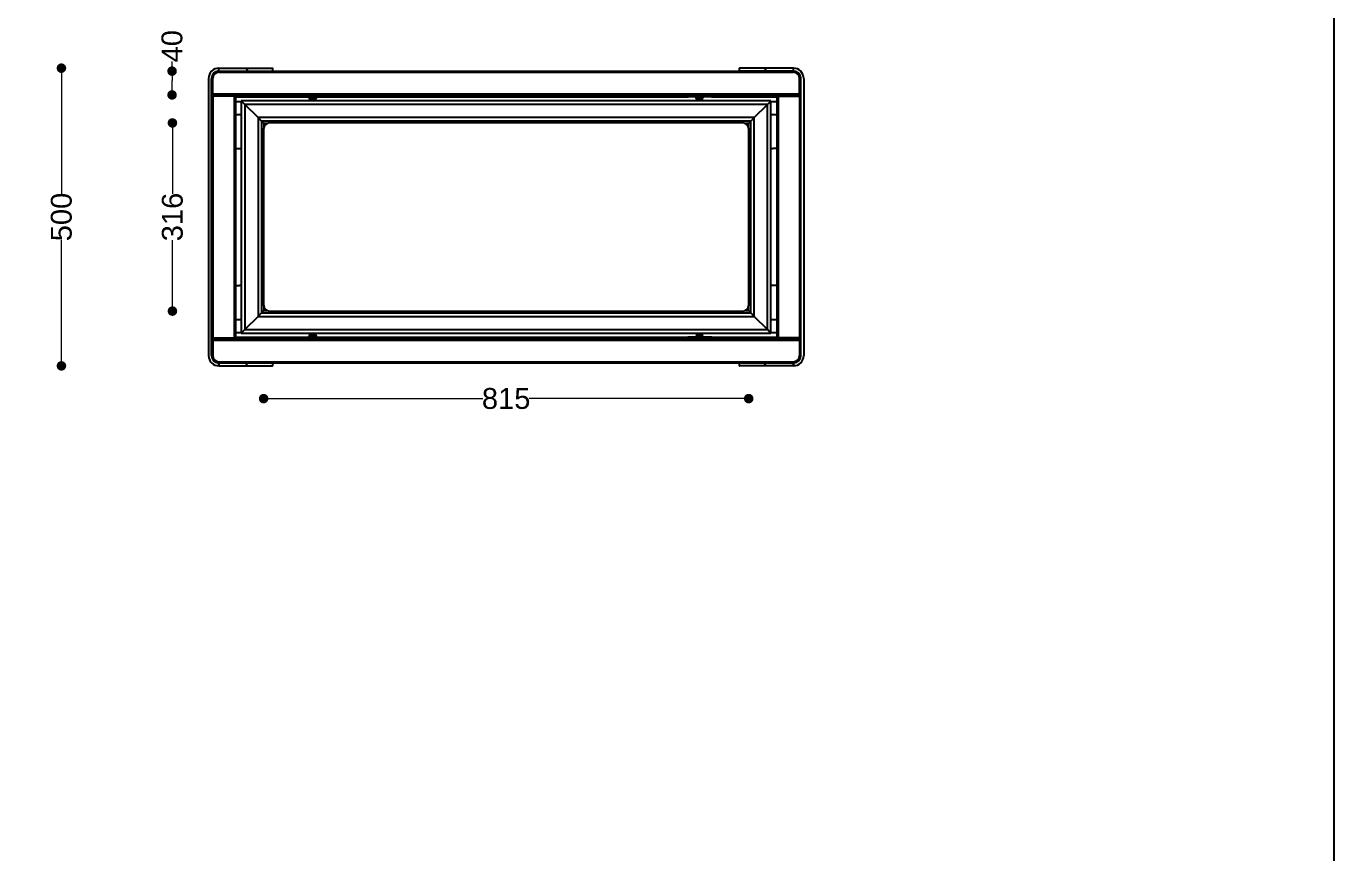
# Model space of a CAD drawing. Header units: millimetres. Extents: x 10366 to 13995, y 24552 to 29685.
# Drawn here: x 11798 to 13995, y 25941 to 27329 of the extents above; entities that cross this region are included whole.
import ezdxf

# ---------------------------------------------------------------- set-up
doc = ezdxf.new("R2010")
doc.units = ezdxf.units.MM
doc.header["$LTSCALE"] = 3
doc.layers.add('DomyÅ›lny', color=7, linetype='Continuous')
doc.styles.get("Standard").update_dxf_attribs({"font": 'arial.ttf'})
doc.dimstyles.new('MATEUSZ', dxfattribs={"dimtxt": 35, "dimasz": 16, "dimexe": 0.18, "dimexo": 0.0625, "dimgap": 0.09, "dimtad": 0, "dimdec": 0, "dimdsep": 46, "dimtxsty": 'Standard', "dimblk": 'DOT', "dimcen": 0.09, "dimse1": 1, "dimse2": 1, "dimadec": 0, "dimazin": 0, "dimtfac": 1, "dimtdec": 0, "dimtofl": 0, "dimtmove": 0, "dimatfit": 3, "dimfxl": 1, "dimtolj": 1, "dimtzin": 0, "dimlwd": 9, "dimlwe": 9, "dimarcsym": 0})

# ---------------------------------------------------------------- blocks, each defined once
blk = doc.blocks.new('_Dot')
at = {"color": 0, "linetype": 'ByBlock', "lineweight": -2}
blk.add_line((-0.5, 0), (-1, 0), dxfattribs=at)
at = {"color": 0, "linetype": 'ByBlock', "const_width": 0.5}
blk.add_lwpolyline([(-0.25, 0, 1), (0.25, 0, 1)], format="xyb", close=True, dxfattribs=at)
blk = doc.blocks.new('*D25')
at = {"color": 0, "lineweight": 9, "transparency": 16777216}
for p, q in [((11857.1, 27242.7), (11857.1, 27047.4)), ((11857.1, 26774.7), (11857.1, 26970))]:
    blk.add_line(p, q, dxfattribs=at)
at = {"layer": 'Defpoints', "color": 0, "transparency": 16777216}
for p in [(12212, 27258.7), (11857.1, 26758.7), (12212, 26758.7)]:
    blk.add_point(p, dxfattribs=at)
at = {"color": 0, "lineweight": 9, "transparency": 16777216, "xscale": 16, "yscale": 16, "zscale": 16}
for p, rotation in [((11857.1, 27258.7), 90), ((11857.1, 26758.7), 270)]:
    blk.add_blockref('_Dot', p, dxfattribs=dict(at, rotation=rotation))
at = {"color": 0, "transparency": 16777216, "insert": (11857.1, 27008.7), "char_height": 35, "attachment_point": 5, "rotation": 90}
blk.add_mtext('\\A1;500', dxfattribs=at)
blk = doc.blocks.new('*D26')
at = {"color": 0, "lineweight": 9, "transparency": 16777216}
for p, q in [((12043.6, 27150.7), (12043.6, 27047.4)), ((12043.6, 26866.7), (12043.6, 26970))]:
    blk.add_line(p, q, dxfattribs=at)
at = {"layer": 'Defpoints', "color": 0, "transparency": 16777216}
for p in [(12206.8, 27166.7), (12043.6, 26850.7), (12206.8, 26850.7)]:
    blk.add_point(p, dxfattribs=at)
at = {"color": 0, "lineweight": 9, "transparency": 16777216, "xscale": 16, "yscale": 16, "zscale": 16}
for p, rotation in [((12043.6, 27166.7), 90), ((12043.6, 26850.7), 270)]:
    blk.add_blockref('_Dot', p, dxfattribs=dict(at, rotation=rotation))
at = {"color": 0, "transparency": 16777216, "insert": (12043.6, 27008.7), "char_height": 35, "attachment_point": 5, "rotation": 90}
blk.add_mtext('\\A1;316', dxfattribs=at)
blk = doc.blocks.new('*D27')
at = {"color": 0, "lineweight": 9, "transparency": 16777216}
for p, q in [((12212.8, 26703.7), (12565.4, 26703.7)), ((12995.8, 26703.7), (12643.2, 26703.7))]:
    blk.add_line(p, q, dxfattribs=at)
at = {"layer": 'Defpoints', "color": 0, "transparency": 16777216}
for p in [(12196.8, 26860.7), (13011.8, 26860.7), (13011.8, 26703.7)]:
    blk.add_point(p, dxfattribs=at)
at = {"color": 0, "lineweight": 9, "transparency": 16777216, "xscale": 16, "yscale": 16, "zscale": 16, "rotation": 180}
blk.add_blockref('_Dot', (12196.8, 26703.7), dxfattribs=at)
at = {"color": 0, "lineweight": 9, "transparency": 16777216, "xscale": 16, "yscale": 16, "zscale": 16}
blk.add_blockref('_Dot', (13011.8, 26703.7), dxfattribs=at)
at = {"color": 0, "transparency": 16777216, "insert": (12604.3, 26703.7), "char_height": 35, "attachment_point": 5}
blk.add_mtext('\\A1;815', dxfattribs=at)
blk = doc.blocks.new('*D29')
at = {"color": 0, "lineweight": 9, "transparency": 16777216}
for p, q in [((12043, 27253.7), (12043, 27269.7)), ((12043, 27229.7), (12043, 27237.7))]:
    blk.add_line(p, q, dxfattribs=at)
at = {"layer": 'Defpoints', "color": 0, "transparency": 16777216}
for p in [(12043, 27253.7), (12121.8, 27253.7), (12111.3, 27213.7)]:
    blk.add_point(p, dxfattribs=at)
at = {"color": 0, "lineweight": 9, "transparency": 16777216, "xscale": 16, "yscale": 16, "zscale": 16}
for p, rotation in [((12043, 27253.7), 90), ((12043, 27213.7), 270)]:
    blk.add_blockref('_Dot', p, dxfattribs=dict(at, rotation=rotation))
at = {"color": 0, "transparency": 16777216, "insert": (12043, 27295.5), "char_height": 35, "attachment_point": 5, "rotation": 90}
blk.add_mtext('\\A1;40', dxfattribs=at)

msp = doc.modelspace()

# ---------------------------------------------------------------- linework, layer by layer
msp.add_lwpolyline([(10366.2, 24552.5), (10366.2, 29684.6), (13995, 29684.6), (13995, 24552.5)], close=True)
at = {"layer": 'DomyÅ›lny'}
for p, q in [((12121.5, 27253.7), (12121.5, 27258.7)), ((12121.5, 27253.7), (12121.5, 27258.7)), ((12121.5, 27258.7), (12167.7, 27258.7)), ((12121.5, 27253.7), (12170, 27253.7)), ((12121.8, 27253.7), (13086.8, 27253.7)), ((12121.8, 27251.7), (13086.8, 27251.7)), ((12212, 27258.7), (12212, 27253.7)), ((12996.6, 27253.7), (12996.6, 27258.7)), ((13087.1, 27253.7), (13038.6, 27253.7)), ((13087.1, 27258.7), (13040.9, 27258.7)), ((13087.1, 27253.7), (13087.1, 27258.7)), ((13087.1, 27253.7), (13087.1, 27258.7)), ((12104.3, 27241.5), (12104.3, 26775.9)), ((12109.3, 26775.9), (12109.3, 27241.5)), ((12111.3, 27215.7), (12111.3, 27241.2)), ((13097.3, 27215.7), (13097.3, 27241.2)), ((13099.3, 26775.9), (13099.3, 27241.5)), ((13104.3, 27241.5), (13104.3, 26775.9)), ((12111.3, 27215.7), (13097.3, 27215.7)), ((12147.3, 27213.7), (12111.3, 27213.7)), ((12111.3, 27213.7), (13097.3, 27213.7)), ((12147.3, 27211.7), (12111.3, 27211.7)), ((12111.3, 27211.7), (12111.3, 26805.7)), ((12147.3, 27211.7), (12147.3, 26805.7)), ((12149.3, 27211.7), (12149.3, 26805.7)), ((12149.3, 27210.7), (12259.3, 27210.7)), ((12149.3, 27202.7), (12159.6, 27202.7)), ((13049.3, 27203.7), (12159.3, 27203.7)), ((12159.3, 27203.7), (12159.3, 26813.7)), ((12259, 27213.7), (12259, 27210.7)), ((12262, 27213.7), (12296, 27213.7)), ((12262, 27213.7), (12262, 27210.7)), ((12262, 27210.7), (12296, 27210.7)), ((12273.6, 27207.9), (12273.3, 27210.7)), ((12279.7, 27206.2), (12279.7, 27206.9)), ((12285.3, 27210.7), (12285.1, 27207.9)), ((12296, 27213.7), (12296, 27210.7)), ((12298.9, 27210.7), (12909.9, 27210.7)), ((12299, 27213.7), (12299, 27210.7)), ((12909.7, 27213.7), (12909.7, 27210.7)), ((12912.7, 27213.7), (12912.7, 27210.7)), ((12946.7, 27213.7), (12912.7, 27213.7)), ((12946.7, 27210.7), (12912.7, 27210.7)), ((12923.5, 27207.9), (12923.3, 27210.7)), ((12928.9, 27206.2), (12928.9, 27206.9)), ((12935.3, 27210.7), (12935, 27207.9)), ((12946.7, 27213.7), (12946.7, 27210.7)), ((12949.5, 27210.7), (13059.3, 27210.7)), ((12949.7, 27213.7), (12949.7, 27210.7)), ((13049.2, 27202.7), (13059.3, 27202.7)), ((13049.3, 26813.7), (13049.3, 27203.7)), ((13059.3, 27211.7), (13059.3, 26805.7)), ((13061.3, 27213.7), (13097.3, 27213.7)), ((13061.3, 27211.7), (13061.3, 26805.7)), ((13061.3, 27211.7), (13097.3, 27211.7)), ((13097.3, 27211.7), (13097.3, 26805.7)), ((12149.3, 27180.7), (12159.3, 27180.7)), ((12165.2, 27197.8), (12165.2, 26819.6)), ((12187.4, 27175.6), (12165.2, 27197.8)), ((13043.4, 27197.8), (12165.2, 27197.8)), ((13021.2, 27175.6), (13043.4, 27197.8)), ((13043.4, 26819.6), (13043.4, 27197.8)), ((13049.3, 27180.7), (13059.3, 27180.7)), ((12187.4, 27175.6), (12187.4, 26841.8)), ((13021.2, 27175.6), (12187.4, 27175.6)), ((13015.3, 27169.7), (12193.3, 27169.7)), ((12193.3, 27169.7), (12193.3, 26847.7)), ((12197.2, 27165.8), (12197.2, 27158.7)), ((12199.5, 27163.5), (12197.2, 27165.8)), ((12202.7, 27165.8), (12197.2, 27165.8)), ((13001.8, 27166.7), (12206.8, 27166.7)), ((13011.4, 27165.8), (13005.1, 27165.8)), ((13009.1, 27163.5), (13011.4, 27165.8)), ((13011.4, 27159.5), (13011.4, 27165.8)), ((13015.3, 26847.7), (13015.3, 27169.7)), ((13021.2, 26841.8), (13021.2, 27175.6)), ((12196.8, 27156.7), (12196.8, 26860.7)), ((13011.8, 26860.7), (13011.8, 27156.7)), ((12149.3, 27123.8), (12156.2, 27123.8)), ((13059.3, 27123.8), (13052.4, 27123.8)), ((12149.3, 26893.6), (12156.2, 26893.6)), ((13059.3, 26893.6), (13052.4, 26893.6)), ((12197.2, 26858), (12197.2, 26851.6)), ((12199.5, 26853.9), (12197.2, 26851.6)), ((12197.2, 26851.6), (12203.5, 26851.6)), ((12206.8, 26850.7), (13001.8, 26850.7)), ((13005.9, 26851.6), (13011.4, 26851.6)), ((13009.1, 26853.9), (13011.4, 26851.6)), ((13011.4, 26851.6), (13011.4, 26858.7)), ((12149.3, 26836.7), (12159.3, 26836.7)), ((12187.4, 26841.8), (12165.2, 26819.6)), ((12187.4, 26841.8), (13021.2, 26841.8)), ((12193.3, 26847.7), (13015.3, 26847.7)), ((13021.2, 26841.8), (13043.4, 26819.6)), ((13049.3, 26836.7), (13059.3, 26836.7)), ((12111.3, 26805.7), (12147.3, 26805.7)), ((12149.3, 26814.7), (12159.6, 26814.7)), ((12149.3, 26806.7), (12259.3, 26806.7)), ((12159.3, 26813.7), (13049.3, 26813.7)), ((12165.2, 26819.6), (13043.4, 26819.6)), ((12259, 26803.7), (12259, 26806.7)), ((12262, 26806.7), (12296, 26806.7)), ((12262, 26803.7), (12262, 26806.7)), ((12273.3, 26806.7), (12273.6, 26809.5)), ((12279.7, 26811.2), (12279.7, 26810.5)), ((12285.1, 26809.5), (12285.3, 26806.7)), ((12296, 26803.7), (12296, 26806.7)), ((12298.9, 26806.7), (12909.9, 26806.7)), ((12299, 26803.7), (12299, 26806.7)), ((12909.7, 26803.7), (12909.7, 26806.7)), ((12946.7, 26806.7), (12912.7, 26806.7)), ((12912.7, 26803.7), (12912.7, 26806.7)), ((12923.3, 26806.7), (12923.5, 26809.5)), ((12928.9, 26811.2), (12928.9, 26810.5)), ((12935, 26809.5), (12935.3, 26806.7)), ((12946.7, 26803.7), (12946.7, 26806.7)), ((12949.5, 26806.7), (13059.3, 26806.7)), ((12949.7, 26803.7), (12949.7, 26806.7)), ((13049.2, 26814.7), (13059.3, 26814.7)), ((13097.3, 26805.7), (13061.3, 26805.7)), ((12111.3, 26803.7), (12147.3, 26803.7)), ((12111.3, 26803.7), (13097.3, 26803.7)), ((12111.3, 26801.7), (12111.3, 26776.2)), ((12111.3, 26801.7), (13097.3, 26801.7)), ((12262, 26803.7), (12296, 26803.7)), ((12946.7, 26803.7), (12912.7, 26803.7)), ((13097.3, 26803.7), (13061.3, 26803.7)), ((13097.3, 26801.7), (13097.3, 26776.2)), ((12121.5, 26758.7), (12121.5, 26763.7)), ((12121.5, 26763.7), (12121.5, 26758.7)), ((12121.5, 26763.7), (12170, 26763.7)), ((12121.8, 26765.7), (13086.8, 26765.7)), ((12121.8, 26763.7), (13086.8, 26763.7)), ((12212, 26763.7), (12212, 26758.7)), ((12996.6, 26758.7), (12996.6, 26763.7)), ((13087.1, 26763.7), (13038.6, 26763.7)), ((13087.1, 26758.7), (13087.1, 26763.7)), ((13087.1, 26763.7), (13087.1, 26758.7)), ((12121.5, 26758.7), (12167.7, 26758.7)), ((13087.1, 26758.7), (13040.9, 26758.7))]:
    msp.add_line(p, q, dxfattribs=at)
for points in [[(12121.8, 27253.7, 0), (12121.8, 27253.7, 0), (12121.8, 27253.7, 0), (12121.8, 27253.7, 0), (12121.8, 27253.7, 0), (12121.8, 27253.7, 0), (12121.8, 27253.7, 0), (12121.8, 27253.7, 0), (12121.8, 27253.7, 0), (12121.8, 27253.7, 0), (12121.8, 27253.7, 0), (12121.8, 27253.7, 0), (12121.8, 27253.7, 0), (12121.8, 27253.7, 0), (12121.8, 27253.7, 0), (12121.8, 27253.7, 0), (12121.8, 27253.5, 0), (12121.8, 27251.7, 0)], [(12167.7, 27258.7, 0), (12170, 27253.7, 0)], [(12167.7, 27258.7, 0), (12201.1, 27258.7, 0), (12210.1, 27258.7, 0), (12211.8, 27258.7, 0), (12212, 27258.7, 0), (12212, 27258.7, 0), (12212, 27258.7, 0), (12212, 27258.7, 0), (12212, 27258.7, 0), (12212, 27258.7, 0), (12212, 27258.7, 0), (12212, 27258.7, 0), (12212, 27258.7, 0), (12212, 27258.7, 0), (12212, 27258.7, 0), (12212, 27258.7, 0), (12212, 27258.7, 0), (12212, 27258.7, 0), (12212, 27258.7, 0), (12212, 27258.7, 0), (12212, 27258.7, 0), (12212, 27258.7, 0), (12212, 27258.7, 0), (12211.9, 27258.7, 0), (12211.7, 27258.7, 0)], [(12170, 27253.7, 0), (12201.9, 27253.7, 0), (12210.2, 27253.7, 0), (12211.8, 27253.7, 0), (12212, 27253.7, 0), (12212, 27253.7, 0), (12212, 27253.7, 0), (12212, 27253.7, 0), (12212, 27253.7, 0), (12212, 27253.7, 0), (12212, 27253.7, 0), (12212, 27253.7, 0), (12212, 27253.7, 0), (12212, 27253.7, 0), (12212, 27253.7, 0), (12212, 27253.7, 0), (12212, 27253.7, 0), (12212, 27253.7, 0), (12212, 27253.7, 0), (12212, 27253.7, 0), (12212, 27253.7, 0), (12212, 27253.7, 0), (12212, 27253.7, 0), (12212, 27253.7, 0), (12211.9, 27253.7, 0), (12211.7, 27253.7, 0)], [(13040.9, 27258.7, 0), (13007.5, 27258.7, 0), (12998.6, 27258.7, 0), (12996.8, 27258.7, 0), (12996.7, 27258.7, 0), (12996.6, 27258.7, 0), (12996.6, 27258.7, 0), (12996.6, 27258.7, 0), (12996.6, 27258.7, 0), (12996.6, 27258.7, 0), (12996.6, 27258.7, 0), (12996.6, 27258.7, 0), (12996.6, 27258.7, 0), (12996.6, 27258.7, 0), (12996.6, 27258.7, 0), (12996.6, 27258.7, 0), (12996.6, 27258.7, 0), (12996.6, 27258.7, 0), (12996.6, 27258.7, 0), (12996.6, 27258.7, 0), (12996.6, 27258.7, 0), (12996.6, 27258.7, 0), (12996.6, 27258.7, 0), (12996.7, 27258.7, 0), (12997, 27258.7, 0)], [(13038.6, 27253.7, 0), (13006.8, 27253.7, 0), (12998.4, 27253.7, 0), (12996.8, 27253.7, 0), (12996.7, 27253.7, 0), (12996.6, 27253.7, 0), (12996.6, 27253.7, 0), (12996.6, 27253.7, 0), (12996.6, 27253.7, 0), (12996.6, 27253.7, 0), (12996.6, 27253.7, 0), (12996.6, 27253.7, 0), (12996.6, 27253.7, 0), (12996.6, 27253.7, 0), (12996.6, 27253.7, 0), (12996.6, 27253.7, 0), (12996.6, 27253.7, 0), (12996.6, 27253.7, 0), (12996.6, 27253.7, 0), (12996.6, 27253.7, 0), (12996.6, 27253.7, 0), (12996.6, 27253.7, 0), (12996.6, 27253.7, 0), (12996.6, 27253.7, 0), (12996.7, 27253.7, 0), (12997, 27253.7, 0)], [(13040.9, 27258.7, 0), (13038.6, 27253.7, 0)], [(13086.8, 27253.7, 0), (13086.8, 27253.7, 0), (13086.8, 27253.7, 0), (13086.8, 27253.7, 0), (13086.8, 27253.7, 0), (13086.8, 27253.7, 0), (13086.8, 27253.7, 0), (13086.8, 27253.7, 0), (13086.8, 27253.7, 0), (13086.8, 27253.7, 0), (13086.8, 27253.7, 0), (13086.8, 27253.7, 0), (13086.8, 27253.7, 0), (13086.8, 27253.7, 0), (13086.8, 27253.7, 0), (13086.8, 27253.7, 0), (13086.8, 27253.5, 0), (13086.8, 27251.7, 0)], [(12109.3, 27241.2, 0), (12109.3, 27241.2, 0), (12109.3, 27241.2, 0), (12109.3, 27241.2, 0), (12109.3, 27241.2, 0), (12109.3, 27241.2, 0), (12109.3, 27241.2, 0), (12109.3, 27241.2, 0), (12109.3, 27241.2, 0), (12109.3, 27241.2, 0), (12109.3, 27241.2, 0), (12109.3, 27241.2, 0), (12109.3, 27241.2, 0), (12109.3, 27241.2, 0), (12109.3, 27241.2, 0), (12109.4, 27241.2, 0), (12109.6, 27241.2, 0), (12111.3, 27241.2, 0)], [(13099.3, 27241.2, 0), (13099.3, 27241.2, 0), (13099.3, 27241.2, 0), (13099.3, 27241.2, 0), (13099.3, 27241.2, 0), (13099.3, 27241.2, 0), (13099.3, 27241.2, 0), (13099.3, 27241.2, 0), (13099.3, 27241.2, 0), (13099.3, 27241.2, 0), (13099.3, 27241.2, 0), (13099.3, 27241.2, 0), (13099.3, 27241.2, 0), (13099.3, 27241.2, 0), (13099.3, 27241.2, 0), (13099.2, 27241.2, 0), (13099.1, 27241.2, 0), (13097.3, 27241.2, 0)], [(12111.3, 27215.7, 0), (12109.3, 27215.7, 0)], [(12111.3, 27211.7, 0), (12109.3, 27211.7, 0)], [(12111.3, 27213.7, 0), (12111.3, 27213.7, 0), (12111.3, 27213.7, 0), (12111.3, 27213.7, 0), (12111.3, 27213.7, 0), (12111.3, 27213.7, 0), (12111.3, 27213.7, 0), (12111.3, 27213.7, 0), (12111.3, 27213.7, 0), (12111.3, 27213.7, 0), (12111.3, 27213.7, 0), (12111.3, 27213.7, 0), (12111.3, 27213.7, 0), (12111.3, 27213.7, 0), (12111.3, 27213.8, 0), (12111.3, 27214, 0), (12111.3, 27215.7, 0)], [(12111.3, 27213.7, 0), (12111.3, 27213.7, 0), (12111.3, 27213.7, 0), (12111.3, 27213.7, 0), (12111.3, 27213.7, 0), (12111.3, 27213.7, 0), (12111.3, 27213.7, 0), (12111.3, 27213.7, 0), (12111.3, 27213.7, 0), (12111.3, 27213.7, 0), (12111.3, 27213.7, 0), (12111.3, 27213.7, 0), (12111.3, 27213.7, 0), (12111.3, 27213.7, 0), (12111.3, 27213.7, 0), (12111.3, 27213.7, 0), (12111.3, 27213.5, 0), (12111.3, 27211.7, 0)], [(12147.3, 27211.7, 0), (12147.3, 27213.7, 0)], [(12149.3, 27211.7, 0), (12149.3, 27211.7, 0), (12149.3, 27211.7, 0), (12149.3, 27211.7, 0), (12149.3, 27211.7, 0), (12149.3, 27211.7, 0), (12149.3, 27211.7, 0), (12149.3, 27211.7, 0), (12149.3, 27211.7, 0), (12149.3, 27211.7, 0), (12149.3, 27211.7, 0), (12149.3, 27211.7, 0), (12149.3, 27211.7, 0), (12149.3, 27211.7, 0), (12149.2, 27211.7, 0), (12149.1, 27211.7, 0), (12147.3, 27211.7, 0)], [(12159.3, 27203.7, 0), (12159.3, 27203.7, 0), (12159.3, 27203.7, 0), (12159.3, 27203.7, 0), (12159.3, 27203.7, 0), (12159.3, 27203.7, 0), (12159.3, 27203.7, 0), (12159.3, 27203.7, 0), (12159.3, 27203.7, 0), (12159.3, 27203.7, 0), (12159.3, 27203.7, 0), (12159.3, 27203.7, 0), (12159.3, 27203.7, 0), (12159.3, 27203.7, 0), (12159.4, 27203.7, 0), (12159.8, 27203.2, 0), (12161.7, 27201.3, 0), (12165.2, 27197.8, 0)], [(12262, 27213.7, 0), (12259, 27213.7, 0)], [(12259, 27210.7, 0), (12259, 27210.7, 0), (12259, 27210.7, 0), (12259, 27210.7, 0), (12259, 27210.7, 0), (12259, 27210.7, 0), (12259, 27210.7, 0), (12259, 27210.7, 0), (12259, 27210.7, 0), (12259, 27210.7, 0), (12259, 27210.7, 0), (12259, 27210.7, 0), (12259, 27210.7, 0), (12259, 27210.7, 0), (12259, 27210.7, 0), (12259, 27210.7, 0), (12259.3, 27210.7, 0), (12262, 27210.7, 0)], [(12285, 27207.9, 0), (12285.1, 27207.9, 0), (12285.1, 27207.9, 0), (12285.1, 27207.9, 0), (12285.1, 27207.9, 0), (12285.1, 27207.9, 0), (12285.1, 27207.9, 0), (12285.1, 27207.9, 0), (12285.1, 27207.9, 0), (12285.1, 27207.9, 0), (12285.1, 27207.9, 0), (12285.1, 27207.9, 0), (12285.1, 27207.9, 0), (12285.1, 27207.9, 0), (12285.1, 27207.9, 0), (12285.1, 27207.9, 0), (12285.1, 27207.9, 0), (12285.1, 27207.9, 0), (12285.1, 27207.9, 0), (12285, 27207.9, 0), (12284.9, 27207.9, 0), (12283.2, 27207.9, 0), (12273.6, 27207.9, 0)], [(12275.9, 27206.7, 0), (12275.9, 27206.7, 0), (12275.9, 27206.7, 0), (12276, 27206.7, 0), (12276.1, 27206.7, 0)], [(12278.2, 27206.2, 0), (12277, 27206.4, 0), (12275.9, 27206.7, 0)], [(12276, 27206.7, 0), (12276, 27206.7, 0), (12276, 27206.7, 0), (12276, 27206.7, 0), (12276.2, 27206.7, 0)], [(12276.1, 27206.7, 0), (12277.2, 27206.4, 0), (12278.4, 27206.2, 0)], [(12278.6, 27206.2, 0), (12278.6, 27206.2, 0), (12278.6, 27206.2, 0), (12278.6, 27206.2, 0), (12278.6, 27206.2, 0), (12278.6, 27206.2, 0), (12278.6, 27206.2, 0), (12278.6, 27206.2, 0), (12278.6, 27206.2, 0), (12278.6, 27206.2, 0), (12278.6, 27206.2, 0), (12278.6, 27206.2, 0), (12278.6, 27206.2, 0), (12278.6, 27206.2, 0), (12278.6, 27206.2, 0), (12278.6, 27206.2, 0), (12278.6, 27206.2, 0), (12278.6, 27206.2, 0), (12278.6, 27206.2, 0), (12278.5, 27206.2, 0), (12278.5, 27206.2, 0), (12278.4, 27206.2, 0), (12278.2, 27206.2, 0)], [(12278.4, 27206.2, 0), (12278.7, 27206.2, 0), (12278.9, 27206.2, 0), (12278.9, 27206.2, 0), (12278.9, 27206.2, 0), (12278.9, 27206.2, 0), (12278.9, 27206.2, 0)], [(12279.3, 27206.7, 0), (12278.8, 27206.7, 0)], [(12278.9, 27206.2, 0), (12279, 27206.2, 0), (12279, 27206.3, 0), (12279.1, 27206.4, 0), (12279.3, 27206.5, 0), (12279.4, 27206.7, 0)], [(12279.7, 27206.2, 0), (12279.7, 27206.2, 0), (12279.6, 27206.3, 0), (12279.5, 27206.4, 0), (12279.4, 27206.5, 0), (12279.3, 27206.7, 0)], [(12279.4, 27206.7, 0), (12280.4, 27206.7, 0)], [(12279.4, 27206.7, 0), (12280.4, 27206.7, 0)], [(12280.3, 27206.2, 0), (12279.9, 27206.2, 0), (12279.8, 27206.2, 0), (12279.8, 27206.2, 0), (12279.7, 27206.2, 0), (12279.7, 27206.2, 0), (12279.7, 27206.2, 0)], [(12280.4, 27206.7, 0), (12280.3, 27206.5, 0), (12280.3, 27206.4, 0), (12280.2, 27206.3, 0), (12280.1, 27206.2, 0), (12280.1, 27206.2, 0)], [(12280.1, 27206.2, 0), (12280.1, 27206.2, 0), (12280.1, 27206.2, 0), (12280.1, 27206.2, 0), (12280.1, 27206.2, 0), (12280.1, 27206.2, 0), (12280.1, 27206.2, 0), (12280.1, 27206.2, 0), (12280.1, 27206.2, 0), (12280.1, 27206.2, 0), (12280.1, 27206.2, 0), (12280.1, 27206.2, 0), (12280.1, 27206.2, 0), (12280.1, 27206.2, 0), (12280.1, 27206.2, 0), (12280.1, 27206.2, 0), (12280.1, 27206.2, 0), (12280.1, 27206.2, 0), (12280.1, 27206.2, 0), (12280.1, 27206.2, 0), (12280.1, 27206.2, 0), (12280.2, 27206.2, 0), (12280.5, 27206.2, 0)], [(12282.5, 27206.7, 0), (12281.4, 27206.4, 0), (12280.3, 27206.2, 0)], [(12280.5, 27206.2, 0), (12281.6, 27206.4, 0), (12282.7, 27206.7, 0)], [(12282.3, 27206.8, 0), (12282.4, 27206.8, 0)], [(12282.4, 27206.8, 0), (12282.4, 27206.8, 0), (12282.5, 27206.8, 0), (12282.5, 27206.8, 0), (12282.5, 27206.8, 0), (12282.5, 27206.7, 0), (12282.5, 27206.7, 0), (12282.6, 27206.7, 0), (12282.6, 27206.7, 0), (12282.6, 27206.7, 0), (12282.6, 27206.7, 0), (12282.7, 27206.7, 0), (12282.7, 27206.7, 0), (12282.7, 27206.7, 0), (12282.7, 27206.7, 0)], [(12299, 27213.7, 0), (12299, 27213.7, 0), (12299, 27213.7, 0), (12299, 27213.7, 0), (12299, 27213.7, 0), (12299, 27213.7, 0), (12299, 27213.7, 0), (12299, 27213.7, 0), (12299, 27213.7, 0), (12299, 27213.7, 0), (12299, 27213.7, 0), (12299, 27213.7, 0), (12299, 27213.7, 0), (12298.9, 27213.7, 0), (12298.9, 27213.7, 0), (12298.6, 27213.7, 0), (12296, 27213.7, 0)], [(12296, 27210.7, 0), (12299, 27210.7, 0)], [(12909.7, 27213.7, 0), (12909.7, 27213.7, 0), (12909.7, 27213.7, 0), (12909.7, 27213.7, 0), (12909.7, 27213.7, 0), (12909.7, 27213.7, 0), (12909.7, 27213.7, 0), (12909.7, 27213.7, 0), (12909.7, 27213.7, 0), (12909.7, 27213.7, 0), (12909.7, 27213.7, 0), (12909.7, 27213.7, 0), (12909.7, 27213.7, 0), (12909.7, 27213.7, 0), (12909.7, 27213.7, 0), (12910, 27213.7, 0), (12912.7, 27213.7, 0)], [(12912.7, 27210.7, 0), (12909.7, 27210.7, 0)], [(12923.6, 27207.9, 0), (12923.5, 27207.9, 0), (12923.5, 27207.9, 0), (12923.5, 27207.9, 0), (12923.5, 27207.9, 0), (12923.5, 27207.9, 0), (12923.5, 27207.9, 0), (12923.5, 27207.9, 0), (12923.5, 27207.9, 0), (12923.5, 27207.9, 0), (12923.5, 27207.9, 0), (12923.5, 27207.9, 0), (12923.5, 27207.9, 0), (12923.5, 27207.9, 0), (12923.5, 27207.9, 0), (12923.5, 27207.9, 0), (12923.5, 27207.9, 0), (12923.5, 27207.9, 0), (12923.5, 27207.9, 0), (12923.6, 27207.9, 0), (12923.7, 27207.9, 0), (12925.4, 27207.9, 0), (12935, 27207.9, 0)], [(12926.2, 27206.8, 0), (12926.2, 27206.8, 0), (12926.2, 27206.8, 0), (12926.1, 27206.8, 0), (12926.1, 27206.8, 0), (12926.1, 27206.7, 0), (12926.1, 27206.7, 0), (12926.1, 27206.7, 0), (12926, 27206.7, 0), (12926, 27206.7, 0), (12926, 27206.7, 0), (12926, 27206.7, 0), (12925.9, 27206.7, 0), (12925.9, 27206.7, 0), (12925.9, 27206.7, 0)], [(12928.1, 27206.2, 0), (12927, 27206.4, 0), (12925.9, 27206.7, 0)], [(12926.1, 27206.7, 0), (12927.2, 27206.4, 0), (12928.3, 27206.2, 0)], [(12926.4, 27206.8, 0), (12926.2, 27206.8, 0)], [(12928.5, 27206.2, 0), (12928.5, 27206.2, 0), (12928.5, 27206.2, 0), (12928.5, 27206.2, 0), (12928.5, 27206.2, 0), (12928.5, 27206.2, 0), (12928.5, 27206.2, 0), (12928.5, 27206.2, 0), (12928.5, 27206.2, 0), (12928.5, 27206.2, 0), (12928.5, 27206.2, 0), (12928.5, 27206.2, 0), (12928.5, 27206.2, 0), (12928.5, 27206.2, 0), (12928.5, 27206.2, 0), (12928.5, 27206.2, 0), (12928.5, 27206.2, 0), (12928.5, 27206.2, 0), (12928.5, 27206.2, 0), (12928.5, 27206.2, 0), (12928.5, 27206.2, 0), (12928.4, 27206.2, 0), (12928.1, 27206.2, 0)], [(12928.2, 27206.7, 0), (12928.2, 27206.7, 0), (12928.2, 27206.7, 0), (12928.2, 27206.7, 0), (12928.2, 27206.7, 0), (12928.2, 27206.7, 0), (12928.2, 27206.7, 0), (12928.2, 27206.7, 0), (12928.2, 27206.7, 0), (12928.2, 27206.7, 0), (12928.2, 27206.7, 0), (12928.2, 27206.7, 0), (12928.2, 27206.7, 0), (12928.2, 27206.7, 0), (12928.2, 27206.7, 0), (12928.2, 27206.7, 0), (12928.2, 27206.7, 0), (12928.2, 27206.7, 0), (12928.2, 27206.7, 0), (12928.2, 27206.7, 0), (12928.3, 27206.8, 0)], [(12928.2, 27206.7, 0), (12928.3, 27206.5, 0), (12928.4, 27206.4, 0), (12928.4, 27206.3, 0), (12928.5, 27206.2, 0), (12928.5, 27206.2, 0)], [(12929.2, 27206.7, 0), (12928.2, 27206.7, 0)], [(12928.2, 27206.7, 0), (12929.2, 27206.7, 0)], [(12928.3, 27206.2, 0), (12928.7, 27206.2, 0), (12928.8, 27206.2, 0), (12928.9, 27206.2, 0), (12928.9, 27206.2, 0), (12928.9, 27206.2, 0), (12928.9, 27206.2, 0)], [(12928.9, 27206.2, 0), (12928.9, 27206.2, 0), (12929, 27206.3, 0), (12929.1, 27206.4, 0), (12929.2, 27206.5, 0), (12929.3, 27206.7, 0)], [(12929.7, 27206.2, 0), (12929.6, 27206.2, 0), (12929.6, 27206.3, 0), (12929.5, 27206.4, 0), (12929.3, 27206.5, 0), (12929.2, 27206.7, 0)], [(12930.2, 27206.2, 0), (12929.9, 27206.2, 0), (12929.8, 27206.2, 0), (12929.7, 27206.2, 0), (12929.7, 27206.2, 0), (12929.7, 27206.2, 0), (12929.7, 27206.2, 0)], [(12930, 27206.2, 0), (12930, 27206.2, 0), (12930, 27206.2, 0), (12930, 27206.2, 0), (12930, 27206.2, 0), (12930, 27206.2, 0), (12930, 27206.2, 0), (12930, 27206.2, 0), (12930, 27206.2, 0), (12930, 27206.2, 0), (12930, 27206.2, 0), (12930, 27206.2, 0), (12930, 27206.2, 0), (12930, 27206.2, 0), (12930, 27206.2, 0), (12930, 27206.2, 0), (12930, 27206.2, 0), (12930, 27206.2, 0), (12930.1, 27206.2, 0), (12930.1, 27206.2, 0), (12930.1, 27206.2, 0), (12930.2, 27206.2, 0), (12930.4, 27206.2, 0)], [(12932.5, 27206.7, 0), (12931.4, 27206.4, 0), (12930.2, 27206.2, 0)], [(12930.4, 27206.2, 0), (12931.6, 27206.4, 0), (12932.7, 27206.7, 0)], [(12932.4, 27206.7, 0), (12932.6, 27206.7, 0)], [(12932.7, 27206.7, 0), (12932.7, 27206.7, 0), (12932.7, 27206.7, 0), (12932.6, 27206.7, 0), (12932.5, 27206.7, 0)], [(12946.7, 27213.7, 0), (12949.7, 27213.7, 0)], [(12949.7, 27210.7, 0), (12949.7, 27210.7, 0), (12949.7, 27210.7, 0), (12949.7, 27210.7, 0), (12949.7, 27210.7, 0), (12949.7, 27210.7, 0), (12949.7, 27210.7, 0), (12949.7, 27210.7, 0), (12949.7, 27210.7, 0), (12949.7, 27210.7, 0), (12949.7, 27210.7, 0), (12949.7, 27210.7, 0), (12949.7, 27210.7, 0), (12949.6, 27210.7, 0), (12949.6, 27210.7, 0), (12949.6, 27210.7, 0), (12949.3, 27210.7, 0), (12946.7, 27210.7, 0)], [(13049.3, 27203.7, 0), (13049.3, 27203.7, 0), (13049.3, 27203.7, 0), (13049.3, 27203.7, 0), (13049.3, 27203.7, 0), (13049.3, 27203.7, 0), (13049.3, 27203.7, 0), (13049.3, 27203.7, 0), (13049.3, 27203.7, 0), (13049.3, 27203.7, 0), (13049.3, 27203.7, 0), (13049.3, 27203.7, 0), (13049.3, 27203.7, 0), (13049.3, 27203.7, 0), (13049.2, 27203.7, 0), (13048.8, 27203.2, 0), (13046.9, 27201.3, 0), (13043.4, 27197.8, 0)], [(13061.3, 27211.7, 0), (13059.3, 27211.7, 0)], [(13061.3, 27213.7, 0), (13061.3, 27213.7, 0), (13061.3, 27213.7, 0), (13061.3, 27213.7, 0), (13061.3, 27213.7, 0), (13061.3, 27213.7, 0), (13061.3, 27213.7, 0), (13061.3, 27213.7, 0), (13061.3, 27213.7, 0), (13061.3, 27213.7, 0), (13061.3, 27213.7, 0), (13061.3, 27213.7, 0), (13061.3, 27213.7, 0), (13061.3, 27213.7, 0), (13061.3, 27213.7, 0), (13061.3, 27213.7, 0), (13061.3, 27213.5, 0), (13061.3, 27211.7, 0)], [(13099.3, 27215.7, 0), (13099.3, 27215.7, 0), (13099.3, 27215.7, 0), (13099.3, 27215.7, 0), (13099.3, 27215.7, 0), (13099.3, 27215.7, 0), (13099.3, 27215.7, 0), (13099.3, 27215.7, 0), (13099.3, 27215.7, 0), (13099.3, 27215.7, 0), (13099.3, 27215.7, 0), (13099.3, 27215.7, 0), (13099.3, 27215.7, 0), (13099.3, 27215.7, 0), (13099.3, 27215.7, 0), (13099.2, 27215.7, 0), (13099.1, 27215.7, 0), (13097.3, 27215.7, 0)], [(13097.3, 27215.7, 0), (13097.3, 27213.7, 0)], [(13097.3, 27211.7, 0), (13097.3, 27213.7, 0)], [(13099.3, 27211.7, 0), (13099.3, 27211.7, 0), (13099.3, 27211.7, 0), (13099.3, 27211.7, 0), (13099.3, 27211.7, 0), (13099.3, 27211.7, 0), (13099.3, 27211.7, 0), (13099.3, 27211.7, 0), (13099.3, 27211.7, 0), (13099.3, 27211.7, 0), (13099.3, 27211.7, 0), (13099.3, 27211.7, 0), (13099.3, 27211.7, 0), (13099.3, 27211.7, 0), (13099.3, 27211.7, 0), (13099.2, 27211.7, 0), (13099.1, 27211.7, 0), (13097.3, 27211.7, 0)], [(12193.3, 27169.7, 0), (12193.3, 27169.7, 0), (12193.3, 27169.7, 0), (12193.3, 27169.7, 0), (12193.3, 27169.7, 0), (12193.3, 27169.7, 0), (12193.3, 27169.7, 0), (12193.3, 27169.7, 0), (12193.3, 27169.7, 0), (12193.3, 27169.7, 0), (12193.3, 27169.7, 0), (12193.3, 27169.7, 0), (12193.3, 27169.7, 0), (12193.3, 27169.7, 0), (12193.2, 27169.8, 0), (12192.8, 27170.2, 0), (12190.9, 27172.1, 0), (12187.4, 27175.6, 0)], [(12197.2, 27165.8, 0), (12193.3, 27169.7, 0)], [(13015.3, 27169.7, 0), (13015.3, 27169.7, 0), (13015.3, 27169.7, 0), (13015.3, 27169.7, 0), (13015.3, 27169.7, 0), (13015.3, 27169.7, 0), (13015.3, 27169.7, 0), (13015.3, 27169.7, 0), (13015.3, 27169.7, 0), (13015.3, 27169.7, 0), (13015.3, 27169.7, 0), (13015.3, 27169.7, 0), (13015.3, 27169.7, 0), (13015.3, 27169.7, 0), (13015.3, 27169.7, 0), (13015, 27169.4, 0), (13013.7, 27168.2, 0), (13011.4, 27165.8, 0)], [(13021.2, 27175.6, 0), (13015.3, 27169.7, 0)], [(12197.2, 26851.6, 0), (12193.3, 26847.7, 0)], [(13015.3, 26847.7, 0), (13015.3, 26847.7, 0), (13015.3, 26847.7, 0), (13015.3, 26847.7, 0), (13015.3, 26847.7, 0), (13015.3, 26847.7, 0), (13015.3, 26847.7, 0), (13015.3, 26847.7, 0), (13015.3, 26847.7, 0), (13015.3, 26847.7, 0), (13015.3, 26847.7, 0), (13015.3, 26847.7, 0), (13015.3, 26847.7, 0), (13015.3, 26847.7, 0), (13015.3, 26847.8, 0), (13015, 26848, 0), (13013.7, 26849.3, 0), (13011.4, 26851.6, 0)], [(12187.4, 26841.8, 0), (12193.3, 26847.7, 0)], [(13021.2, 26841.8, 0), (13015.3, 26847.7, 0)], [(12109.3, 26805.7, 0), (12109.3, 26805.7, 0), (12109.3, 26805.7, 0), (12109.3, 26805.7, 0), (12109.3, 26805.7, 0), (12109.3, 26805.7, 0), (12109.3, 26805.7, 0), (12109.3, 26805.7, 0), (12109.3, 26805.7, 0), (12109.3, 26805.7, 0), (12109.3, 26805.7, 0), (12109.3, 26805.7, 0), (12109.3, 26805.7, 0), (12109.3, 26805.7, 0), (12109.3, 26805.7, 0), (12109.4, 26805.7, 0), (12109.6, 26805.7, 0), (12111.3, 26805.7, 0)], [(12111.3, 26805.7, 0), (12111.3, 26803.7, 0)], [(12147.3, 26805.7, 0), (12149.3, 26805.7, 0)], [(12147.3, 26803.7, 0), (12147.3, 26803.7, 0), (12147.3, 26803.7, 0), (12147.3, 26803.7, 0), (12147.3, 26803.7, 0), (12147.3, 26803.7, 0), (12147.3, 26803.7, 0), (12147.3, 26803.7, 0), (12147.3, 26803.7, 0), (12147.3, 26803.7, 0), (12147.3, 26803.7, 0), (12147.3, 26803.7, 0), (12147.3, 26803.7, 0), (12147.3, 26803.7, 0), (12147.3, 26803.7, 0), (12147.3, 26803.8, 0), (12147.3, 26804, 0), (12147.3, 26805.7, 0)], [(12165.2, 26819.6, 0), (12159.3, 26813.7, 0)], [(12259, 26806.7, 0), (12259, 26806.7, 0), (12259, 26806.7, 0), (12259, 26806.7, 0), (12259, 26806.7, 0), (12259, 26806.7, 0), (12259, 26806.7, 0), (12259, 26806.7, 0), (12259, 26806.7, 0), (12259, 26806.7, 0), (12259, 26806.7, 0), (12259, 26806.7, 0), (12259, 26806.7, 0), (12259, 26806.7, 0), (12259, 26806.7, 0), (12259, 26806.7, 0), (12259.3, 26806.7, 0), (12262, 26806.7, 0)], [(12285, 26809.5, 0), (12285.1, 26809.5, 0), (12285.1, 26809.5, 0), (12285.1, 26809.5, 0), (12285.1, 26809.5, 0), (12285.1, 26809.5, 0), (12285.1, 26809.5, 0), (12285.1, 26809.5, 0), (12285.1, 26809.5, 0), (12285.1, 26809.5, 0), (12285.1, 26809.5, 0), (12285.1, 26809.5, 0), (12285.1, 26809.5, 0), (12285.1, 26809.5, 0), (12285.1, 26809.5, 0), (12285.1, 26809.5, 0), (12285.1, 26809.5, 0), (12285.1, 26809.5, 0), (12285.1, 26809.5, 0), (12285, 26809.5, 0), (12284.9, 26809.5, 0), (12283.2, 26809.5, 0), (12273.6, 26809.5, 0)], [(12278.2, 26811.2, 0), (12277, 26811.1, 0), (12275.9, 26810.7, 0)], [(12275.9, 26810.7, 0), (12275.9, 26810.7, 0), (12275.9, 26810.7, 0), (12276, 26810.7, 0), (12276.1, 26810.7, 0)], [(12276.2, 26810.7, 0), (12276, 26810.7, 0)], [(12276.1, 26810.7, 0), (12277.2, 26811.1, 0), (12278.4, 26811.2, 0)], [(12278.6, 26811.2, 0), (12278.6, 26811.2, 0), (12278.6, 26811.2, 0), (12278.6, 26811.2, 0), (12278.6, 26811.2, 0), (12278.6, 26811.2, 0), (12278.6, 26811.2, 0), (12278.6, 26811.2, 0), (12278.6, 26811.2, 0), (12278.6, 26811.2, 0), (12278.6, 26811.2, 0), (12278.6, 26811.2, 0), (12278.6, 26811.2, 0), (12278.6, 26811.2, 0), (12278.6, 26811.3, 0), (12278.6, 26811.3, 0), (12278.6, 26811.3, 0), (12278.6, 26811.3, 0), (12278.6, 26811.3, 0), (12278.5, 26811.3, 0), (12278.5, 26811.3, 0), (12278.4, 26811.3, 0), (12278.2, 26811.2, 0)], [(12278.4, 26811.2, 0), (12278.7, 26811.3, 0), (12278.9, 26811.3, 0), (12278.9, 26811.2, 0), (12278.9, 26811.2, 0), (12278.9, 26811.2, 0), (12278.9, 26811.2, 0)], [(12278.9, 26811.2, 0), (12279, 26811.2, 0), (12279, 26811.2, 0), (12279.1, 26811.1, 0), (12279.3, 26810.9, 0), (12279.4, 26810.7, 0)], [(12279.7, 26811.2, 0), (12279.7, 26811.2, 0), (12279.6, 26811.2, 0), (12279.5, 26811.1, 0), (12279.4, 26810.9, 0), (12279.3, 26810.7, 0)], [(12279.4, 26810.7, 0), (12280.4, 26810.7, 0)], [(12280.4, 26810.7, 0), (12279.4, 26810.7, 0)], [(12280.3, 26811.2, 0), (12279.9, 26811.3, 0), (12279.8, 26811.3, 0), (12279.8, 26811.2, 0), (12279.7, 26811.2, 0), (12279.7, 26811.2, 0), (12279.7, 26811.2, 0)], [(12280.1, 26811.2, 0), (12280.1, 26811.2, 0), (12280.1, 26811.2, 0), (12280.1, 26811.2, 0), (12280.1, 26811.2, 0), (12280.1, 26811.2, 0), (12280.1, 26811.2, 0), (12280.1, 26811.2, 0), (12280.1, 26811.2, 0), (12280.1, 26811.2, 0), (12280.1, 26811.2, 0), (12280.1, 26811.2, 0), (12280.1, 26811.2, 0), (12280.1, 26811.2, 0), (12280.1, 26811.3, 0), (12280.1, 26811.3, 0), (12280.1, 26811.3, 0), (12280.1, 26811.3, 0), (12280.1, 26811.3, 0), (12280.1, 26811.3, 0), (12280.1, 26811.3, 0), (12280.2, 26811.3, 0), (12280.5, 26811.2, 0)], [(12280.4, 26810.7, 0), (12280.3, 26810.9, 0), (12280.3, 26811.1, 0), (12280.2, 26811.2, 0), (12280.1, 26811.2, 0), (12280.1, 26811.2, 0)], [(12282.5, 26810.7, 0), (12281.4, 26811.1, 0), (12280.3, 26811.2, 0)], [(12280.5, 26811.2, 0), (12281.6, 26811.1, 0), (12282.7, 26810.7, 0)], [(12282.3, 26810.6, 0), (12282.4, 26810.6, 0)], [(12282.4, 26810.6, 0), (12282.4, 26810.6, 0), (12282.5, 26810.6, 0), (12282.5, 26810.7, 0), (12282.5, 26810.7, 0), (12282.5, 26810.7, 0), (12282.5, 26810.7, 0), (12282.6, 26810.7, 0), (12282.6, 26810.7, 0), (12282.6, 26810.7, 0), (12282.6, 26810.7, 0), (12282.7, 26810.7, 0), (12282.7, 26810.7, 0), (12282.7, 26810.7, 0), (12282.7, 26810.7, 0)], [(12296, 26806.7, 0), (12299, 26806.7, 0)], [(12912.7, 26806.7, 0), (12909.7, 26806.7, 0)], [(12923.5, 26809.5, 0), (12923.5, 26809.5, 0), (12923.5, 26809.5, 0), (12923.5, 26809.5, 0), (12923.5, 26809.5, 0), (12923.5, 26809.5, 0), (12923.5, 26809.5, 0), (12923.5, 26809.5, 0), (12923.5, 26809.5, 0), (12923.5, 26809.5, 0), (12923.5, 26809.5, 0), (12923.5, 26809.5, 0), (12923.5, 26809.5, 0), (12923.6, 26809.5, 0), (12923.7, 26809.5, 0), (12924.3, 26809.5, 0), (12935, 26809.5, 0)], [(12928.1, 26811.2, 0), (12927, 26811.1, 0), (12925.9, 26810.7, 0)], [(12926.2, 26810.6, 0), (12926.2, 26810.6, 0), (12926.2, 26810.6, 0), (12926.1, 26810.7, 0), (12926.1, 26810.7, 0), (12926.1, 26810.7, 0), (12926.1, 26810.7, 0), (12926.1, 26810.7, 0), (12926, 26810.7, 0), (12926, 26810.7, 0), (12926, 26810.7, 0), (12926, 26810.7, 0), (12925.9, 26810.7, 0), (12925.9, 26810.7, 0), (12925.9, 26810.7, 0)], [(12926.1, 26810.7, 0), (12927.2, 26811.1, 0), (12928.3, 26811.2, 0)], [(12926.4, 26810.6, 0), (12926.2, 26810.6, 0)], [(12928.5, 26811.2, 0), (12928.5, 26811.2, 0), (12928.5, 26811.2, 0), (12928.5, 26811.2, 0), (12928.5, 26811.2, 0), (12928.5, 26811.2, 0), (12928.5, 26811.2, 0), (12928.5, 26811.2, 0), (12928.5, 26811.2, 0), (12928.5, 26811.2, 0), (12928.5, 26811.2, 0), (12928.5, 26811.2, 0), (12928.5, 26811.2, 0), (12928.5, 26811.2, 0), (12928.5, 26811.3, 0), (12928.5, 26811.3, 0), (12928.5, 26811.3, 0), (12928.5, 26811.3, 0), (12928.5, 26811.3, 0), (12928.5, 26811.3, 0), (12928.5, 26811.3, 0), (12928.4, 26811.3, 0), (12928.1, 26811.2, 0)], [(12928.2, 26810.7, 0), (12928.3, 26810.9, 0), (12928.4, 26811.1, 0), (12928.4, 26811.2, 0), (12928.5, 26811.2, 0), (12928.5, 26811.2, 0)], [(12929.2, 26810.7, 0), (12928.2, 26810.7, 0)], [(12929.2, 26810.7, 0), (12928.2, 26810.7, 0)], [(12928.3, 26811.2, 0), (12928.7, 26811.3, 0), (12928.8, 26811.3, 0), (12928.9, 26811.2, 0), (12928.9, 26811.2, 0), (12928.9, 26811.2, 0), (12928.9, 26811.2, 0)], [(12928.9, 26811.2, 0), (12928.9, 26811.2, 0), (12929, 26811.2, 0), (12929.1, 26811.1, 0), (12929.2, 26810.9, 0), (12929.3, 26810.7, 0)], [(12929.7, 26811.2, 0), (12929.6, 26811.2, 0), (12929.6, 26811.2, 0), (12929.5, 26811.1, 0), (12929.3, 26810.9, 0), (12929.2, 26810.7, 0)], [(12929.3, 26810.7, 0), (12929.8, 26810.7, 0)], [(12930.2, 26811.2, 0), (12929.9, 26811.3, 0), (12929.8, 26811.3, 0), (12929.7, 26811.2, 0), (12929.7, 26811.2, 0), (12929.7, 26811.2, 0), (12929.7, 26811.2, 0)], [(12930, 26811.2, 0), (12930, 26811.2, 0), (12930, 26811.2, 0), (12930, 26811.2, 0), (12930, 26811.2, 0), (12930, 26811.2, 0), (12930, 26811.2, 0), (12930, 26811.2, 0), (12930, 26811.2, 0), (12930, 26811.2, 0), (12930, 26811.2, 0), (12930, 26811.2, 0), (12930, 26811.2, 0), (12930, 26811.2, 0), (12930, 26811.3, 0), (12930, 26811.3, 0), (12930, 26811.3, 0), (12930, 26811.3, 0), (12930.1, 26811.3, 0), (12930.1, 26811.3, 0), (12930.1, 26811.3, 0), (12930.2, 26811.3, 0), (12930.4, 26811.2, 0)], [(12932.5, 26810.7, 0), (12931.4, 26811.1, 0), (12930.2, 26811.2, 0)], [(12930.4, 26811.2, 0), (12931.6, 26811.1, 0), (12932.7, 26810.7, 0)], [(12932.6, 26810.7, 0), (12932.6, 26810.7, 0), (12932.6, 26810.7, 0), (12932.6, 26810.7, 0), (12932.4, 26810.7, 0)], [(12932.7, 26810.7, 0), (12932.7, 26810.7, 0), (12932.7, 26810.7, 0), (12932.6, 26810.7, 0), (12932.5, 26810.7, 0)], [(12949.7, 26806.7, 0), (12949.7, 26806.7, 0), (12949.7, 26806.7, 0), (12949.7, 26806.7, 0), (12949.7, 26806.7, 0), (12949.7, 26806.7, 0), (12949.7, 26806.7, 0), (12949.7, 26806.7, 0), (12949.7, 26806.7, 0), (12949.7, 26806.7, 0), (12949.7, 26806.7, 0), (12949.7, 26806.7, 0), (12949.7, 26806.7, 0), (12949.6, 26806.7, 0), (12949.6, 26806.7, 0), (12949.6, 26806.7, 0), (12949.3, 26806.7, 0), (12946.7, 26806.7, 0)], [(13049.3, 26813.7, 0), (13049.3, 26813.7, 0), (13049.3, 26813.7, 0), (13049.3, 26813.7, 0), (13049.3, 26813.7, 0), (13049.3, 26813.7, 0), (13049.3, 26813.7, 0), (13049.3, 26813.7, 0), (13049.3, 26813.7, 0), (13049.3, 26813.7, 0), (13049.3, 26813.7, 0), (13049.3, 26813.7, 0), (13049.3, 26813.7, 0), (13049.3, 26813.7, 0), (13049.2, 26813.8, 0), (13048.8, 26814.2, 0), (13046.9, 26816.1, 0), (13043.4, 26819.6, 0)], [(13059.3, 26805.7, 0), (13059.3, 26805.7, 0), (13059.3, 26805.7, 0), (13059.3, 26805.7, 0), (13059.3, 26805.7, 0), (13059.3, 26805.7, 0), (13059.3, 26805.7, 0), (13059.3, 26805.7, 0), (13059.3, 26805.7, 0), (13059.3, 26805.7, 0), (13059.3, 26805.7, 0), (13059.3, 26805.7, 0), (13059.3, 26805.7, 0), (13059.3, 26805.7, 0), (13059.4, 26805.7, 0), (13059.6, 26805.7, 0), (13061.3, 26805.7, 0)], [(13061.3, 26805.7, 0), (13061.3, 26803.7, 0)], [(13097.3, 26805.7, 0), (13099.3, 26805.7, 0)], [(13097.3, 26803.7, 0), (13097.3, 26803.7, 0), (13097.3, 26803.7, 0), (13097.3, 26803.7, 0), (13097.3, 26803.7, 0), (13097.3, 26803.7, 0), (13097.3, 26803.7, 0), (13097.3, 26803.7, 0), (13097.3, 26803.7, 0), (13097.3, 26803.7, 0), (13097.3, 26803.7, 0), (13097.3, 26803.7, 0), (13097.3, 26803.7, 0), (13097.3, 26803.7, 0), (13097.3, 26803.7, 0), (13097.3, 26803.8, 0), (13097.3, 26804, 0), (13097.3, 26805.7, 0)], [(12111.3, 26801.7, 0), (12109.3, 26801.7, 0)], [(12111.3, 26803.7, 0), (12111.3, 26803.7, 0), (12111.3, 26803.7, 0), (12111.3, 26803.7, 0), (12111.3, 26803.7, 0), (12111.3, 26803.7, 0), (12111.3, 26803.7, 0), (12111.3, 26803.7, 0), (12111.3, 26803.7, 0), (12111.3, 26803.7, 0), (12111.3, 26803.7, 0), (12111.3, 26803.7, 0), (12111.3, 26803.7, 0), (12111.3, 26803.7, 0), (12111.3, 26803.7, 0), (12111.3, 26803.5, 0), (12111.3, 26801.7, 0)], [(12262, 26803.7, 0), (12259, 26803.7, 0)], [(12299, 26803.7, 0), (12299, 26803.7, 0), (12299, 26803.7, 0), (12299, 26803.7, 0), (12299, 26803.7, 0), (12299, 26803.7, 0), (12299, 26803.7, 0), (12299, 26803.7, 0), (12299, 26803.7, 0), (12299, 26803.7, 0), (12299, 26803.7, 0), (12299, 26803.7, 0), (12299, 26803.7, 0), (12298.9, 26803.7, 0), (12298.9, 26803.7, 0), (12298.6, 26803.7, 0), (12296, 26803.7, 0)], [(12909.7, 26803.7, 0), (12909.7, 26803.7, 0), (12909.7, 26803.7, 0), (12909.7, 26803.7, 0), (12909.7, 26803.7, 0), (12909.7, 26803.7, 0), (12909.7, 26803.7, 0), (12909.7, 26803.7, 0), (12909.7, 26803.7, 0), (12909.7, 26803.7, 0), (12909.7, 26803.7, 0), (12909.7, 26803.7, 0), (12909.7, 26803.7, 0), (12909.7, 26803.7, 0), (12909.7, 26803.7, 0), (12910, 26803.7, 0), (12912.7, 26803.7, 0)], [(12946.7, 26803.7, 0), (12949.7, 26803.7, 0)], [(13097.3, 26801.7, 0), (13097.3, 26803.7, 0)], [(13099.3, 26801.7, 0), (13099.3, 26801.7, 0), (13099.3, 26801.7, 0), (13099.3, 26801.7, 0), (13099.3, 26801.7, 0), (13099.3, 26801.7, 0), (13099.3, 26801.7, 0), (13099.3, 26801.7, 0), (13099.3, 26801.7, 0), (13099.3, 26801.7, 0), (13099.3, 26801.7, 0), (13099.3, 26801.7, 0), (13099.3, 26801.7, 0), (13099.3, 26801.7, 0), (13099.3, 26801.7, 0), (13099.2, 26801.7, 0), (13099.1, 26801.7, 0), (13097.3, 26801.7, 0)], [(12109.3, 26776.2, 0), (12109.3, 26776.2, 0), (12109.3, 26776.2, 0), (12109.3, 26776.2, 0), (12109.3, 26776.2, 0), (12109.3, 26776.2, 0), (12109.3, 26776.2, 0), (12109.3, 26776.2, 0), (12109.3, 26776.2, 0), (12109.3, 26776.2, 0), (12109.3, 26776.2, 0), (12109.3, 26776.2, 0), (12109.3, 26776.2, 0), (12109.3, 26776.2, 0), (12109.3, 26776.2, 0), (12109.4, 26776.2, 0), (12109.6, 26776.2, 0), (12111.3, 26776.2, 0)], [(12121.8, 26763.7, 0), (12121.8, 26763.7, 0), (12121.8, 26763.7, 0), (12121.8, 26763.7, 0), (12121.8, 26763.7, 0), (12121.8, 26763.7, 0), (12121.8, 26763.7, 0), (12121.8, 26763.7, 0), (12121.8, 26763.7, 0), (12121.8, 26763.7, 0), (12121.8, 26763.7, 0), (12121.8, 26763.7, 0), (12121.8, 26763.7, 0), (12121.8, 26763.7, 0), (12121.8, 26763.7, 0), (12121.8, 26763.8, 0), (12121.8, 26764, 0), (12121.8, 26765.7, 0)], [(12167.7, 26758.7, 0), (12170, 26763.7, 0)], [(12170, 26763.7, 0), (12201.9, 26763.7, 0), (12210.2, 26763.7, 0), (12211.8, 26763.7, 0), (12212, 26763.7, 0), (12212, 26763.7, 0), (12212, 26763.7, 0), (12212, 26763.7, 0), (12212, 26763.7, 0), (12212, 26763.7, 0), (12212, 26763.7, 0), (12212, 26763.7, 0), (12212, 26763.7, 0), (12212, 26763.7, 0), (12212, 26763.7, 0), (12212, 26763.7, 0), (12212, 26763.7, 0), (12212, 26763.7, 0), (12212, 26763.7, 0), (12212, 26763.7, 0), (12212, 26763.7, 0), (12212, 26763.7, 0), (12212, 26763.7, 0), (12212, 26763.7, 0), (12211.9, 26763.7, 0), (12211.7, 26763.7, 0)], [(13038.6, 26763.7, 0), (13006.8, 26763.7, 0), (12998.4, 26763.7, 0), (12996.8, 26763.7, 0), (12996.7, 26763.7, 0), (12996.6, 26763.7, 0), (12996.6, 26763.7, 0), (12996.6, 26763.7, 0), (12996.6, 26763.7, 0), (12996.6, 26763.7, 0), (12996.6, 26763.7, 0), (12996.6, 26763.7, 0), (12996.6, 26763.7, 0), (12996.6, 26763.7, 0), (12996.6, 26763.7, 0), (12996.6, 26763.7, 0), (12996.6, 26763.7, 0), (12996.6, 26763.7, 0), (12996.6, 26763.7, 0), (12996.6, 26763.7, 0), (12996.6, 26763.7, 0), (12996.6, 26763.7, 0), (12996.6, 26763.7, 0), (12996.6, 26763.7, 0), (12996.7, 26763.7, 0), (12997, 26763.7, 0)], [(13040.9, 26758.7, 0), (13038.6, 26763.7, 0)], [(13086.8, 26763.7, 0), (13086.8, 26763.7, 0), (13086.8, 26763.7, 0), (13086.8, 26763.7, 0), (13086.8, 26763.7, 0), (13086.8, 26763.7, 0), (13086.8, 26763.7, 0), (13086.8, 26763.7, 0), (13086.8, 26763.7, 0), (13086.8, 26763.7, 0), (13086.8, 26763.7, 0), (13086.8, 26763.7, 0), (13086.8, 26763.7, 0), (13086.8, 26763.7, 0), (13086.8, 26763.7, 0), (13086.8, 26763.8, 0), (13086.8, 26764, 0), (13086.8, 26765.7, 0)], [(13099.3, 26776.2, 0), (13099.3, 26776.2, 0), (13099.3, 26776.2, 0), (13099.3, 26776.2, 0), (13099.3, 26776.2, 0), (13099.3, 26776.2, 0), (13099.3, 26776.2, 0), (13099.3, 26776.2, 0), (13099.3, 26776.2, 0), (13099.3, 26776.2, 0), (13099.3, 26776.2, 0), (13099.3, 26776.2, 0), (13099.3, 26776.2, 0), (13099.3, 26776.2, 0), (13099.3, 26776.2, 0), (13099.2, 26776.2, 0), (13099.1, 26776.2, 0), (13097.3, 26776.2, 0)], [(12167.7, 26758.7, 0), (12201.1, 26758.7, 0), (12210.1, 26758.7, 0), (12211.8, 26758.7, 0), (12212, 26758.7, 0), (12212, 26758.7, 0), (12212, 26758.7, 0), (12212, 26758.7, 0), (12212, 26758.7, 0), (12212, 26758.7, 0), (12212, 26758.7, 0), (12212, 26758.7, 0), (12212, 26758.7, 0), (12212, 26758.7, 0), (12212, 26758.7, 0), (12212, 26758.7, 0), (12212, 26758.7, 0), (12212, 26758.7, 0), (12212, 26758.7, 0), (12212, 26758.7, 0), (12212, 26758.7, 0), (12212, 26758.7, 0), (12212, 26758.7, 0), (12211.9, 26758.7, 0), (12211.7, 26758.7, 0)], [(13040.9, 26758.7, 0), (13007.5, 26758.7, 0), (12998.6, 26758.7, 0), (12996.8, 26758.7, 0), (12996.7, 26758.7, 0), (12996.6, 26758.7, 0), (12996.6, 26758.7, 0), (12996.6, 26758.7, 0), (12996.6, 26758.7, 0), (12996.6, 26758.7, 0), (12996.6, 26758.7, 0), (12996.6, 26758.7, 0), (12996.6, 26758.7, 0), (12996.6, 26758.7, 0), (12996.6, 26758.7, 0), (12996.6, 26758.7, 0), (12996.6, 26758.7, 0), (12996.6, 26758.7, 0), (12996.6, 26758.7, 0), (12996.6, 26758.7, 0), (12996.6, 26758.7, 0), (12996.6, 26758.7, 0), (12996.6, 26758.7, 0), (12996.7, 26758.7, 0), (12997, 26758.7, 0)]]:
    msp.add_polyline3d(points, dxfattribs=at)
for centre, radius, start, end in [((12121.5, 27241.5), 17.2, 90, 180), ((12121.5, 27241.5), 12.2, 90, 180), ((12121.8, 27241.2), 12.5, 98.1296, 178.5358), ((12121.8, 27241.2), 10.5, 90, 180), ((12121.8, 27241.2), 12.5, 90, 97.155), ((13086.8, 27241.2), 12.5, 83.8226, 90), ((13086.8, 27241.2), 10.5, 360, 90), ((13087.1, 27241.5), 17.2, 0, 90), ((13087.1, 27241.5), 17.2, 0, 90), ((13087.1, 27241.5), 12.2, 0, 90), ((13086.8, 27241.2), 12.5, 4.6902, 82.845), ((12111.3, 27215.7), 2, 180, 270), ((12111.3, 27211.7), 2, 90, 180), ((12147.3, 27211.7), 2, 0, 90), ((12279.3, 27216.1), 10, 234.8507, 251.7018), ((12279.3, 27216.1), 10, 288.2982, 305.1493), ((12929.3, 27216.1), 10, 234.8507, 251.7018), ((12929.3, 27216.1), 10, 288.2982, 305.1493), ((13061.3, 27211.7), 2, 90, 180), ((13097.3, 27215.7), 2, 270, 0), ((13097.3, 27211.7), 2, 0, 90), ((12156.2, 27170.7), 10, 71.9226, 90), ((13052.4, 27170.7), 10, 90, 108.0774), ((12206.8, 27156.7), 10, 90, 180), ((13001.8, 27156.7), 10, 0, 90), ((12156.2, 27133.8), 10, 270, 288.0774), ((13052.4, 27133.8), 10, 251.9226, 270), ((12156.2, 26883.6), 10, 71.9226, 90), ((13052.4, 26883.6), 10, 90, 108.0774), ((12206.8, 26860.7), 10, 180, 270), ((12206.8, 26860.7), 10, 180, 270), ((13001.8, 26860.7), 10, 270, 0), ((13001.8, 26860.7), 10, 270, 0), ((12156.2, 26846.7), 10, 270, 288.0774), ((13052.4, 26846.7), 10, 251.9226, 270), ((12111.3, 26805.7), 2, 180, 270), ((12147.3, 26805.7), 2, 270, 0), ((12279.3, 26801.3), 10, 108.2982, 125.1493), ((12279.3, 26801.3), 10, 54.8507, 71.7018), ((12929.3, 26801.3), 10, 108.2982, 125.1493), ((12929.3, 26801.3), 10, 54.8507, 71.7018), ((13061.3, 26805.7), 2, 180, 270), ((13097.3, 26805.7), 2, 270, 0), ((12111.3, 26801.7), 2, 90, 180), ((13097.3, 26801.7), 2, 0, 90), ((12121.5, 26775.9), 17.2, 180, 270), ((12121.5, 26775.9), 12.2, 180, 270), ((12121.8, 26776.2), 12.5, 181.4642, 261.8704), ((12121.8, 26776.2), 10.5, 180, 270), ((12121.8, 26776.2), 12.5, 262.845, 270), ((13086.8, 26776.2), 10.5, 270, 0), ((13086.8, 26776.2), 12.5, 270, 276.1774), ((13087.1, 26775.9), 17.2, 270, 0), ((13087.1, 26775.9), 17.2, 270, 0), ((13087.1, 26775.9), 12.2, 270, 0), ((13086.8, 26776.2), 12.5, 277.155, 355.3098)]:
    msp.add_arc(centre, radius, start, end, dxfattribs=at)

# ---------------------------------------------------------------- dimensions: what is measured, and where the dimension line sits
for base, p1, p2, picture, middle in [((12043, 27253.7), (12111.3, 27213.7), (12121.8, 27253.7), '*D29', (12043, 27295.5)), ((11857.1, 26758.7), (12212, 27258.7), (12212, 26758.7), '*D25', (11857.1, 27008.7)), ((12043.6, 26850.7), (12206.8, 27166.7), (12206.8, 26850.7), '*D26', (12043.6, 27008.7))]:
    dim = msp.add_linear_dim(base=base, p1=p1, p2=p2, angle=90, dimstyle='MATEUSZ')
    dim.commit()
    dim.dimension.update_dxf_attribs({"geometry": picture, "text_midpoint": middle})
dim = msp.add_linear_dim(base=(13011.8, 26703.7), p1=(12196.8, 26860.7), p2=(13011.8, 26860.7), dimstyle='MATEUSZ')
dim.commit()
dim.dimension.update_dxf_attribs({"geometry": '*D27', "text_midpoint": (12604.3, 26703.7)})

doc.saveas('drawing.dxf')
